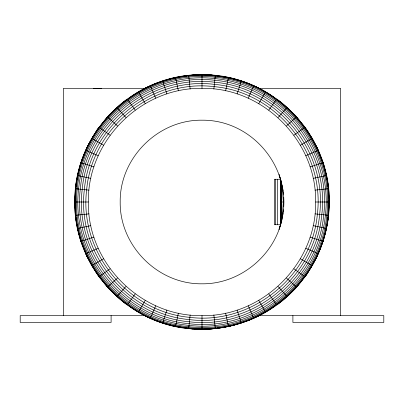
<?xml version="1.0" encoding="UTF-8"?>
<svg xmlns="http://www.w3.org/2000/svg" width="404" height="404" viewBox="0 0 404 404"><rect width="100%" height="100%" fill="white"/><g stroke="black" fill="none" stroke-linecap="round" stroke-linejoin="round"><path stroke-width="0.61" d="M283.598 206.803L283.603 197.238M74.922 204.449C71.988 134.896 132.552 73.563 202 74.74C270.685 73.634 330.381 133.285 329.26 202C329.361 237.618 313.681 272.816 287.153 296.571C261.701 319.62 226.72 331.543 192.491 328.906C127.063 325.281 71.957 265.16 74.922 199.551M88.375 202C87.183 141.026 141.026 87.183 202 88.375C262.974 87.183 316.817 141.026 315.625 202C316.817 262.974 262.974 316.817 202 315.625C141.026 316.817 87.183 262.974 88.375 202L74.74 202M280.487 224.725L280.487 179.275L281.684 220.528L282.568 216.206L281.684 201.99L282.568 187.794L282.012 185.083M75.013 198.329L75.336 194.046M75.614 190.375L75.75 188.542M75.886 186.704L76.159 183.032L77.391 177.649M328.114 217.296L327.841 220.968L326.609 226.351M328.25 215.458L328.386 213.625M328.664 209.954L328.987 205.671M329.078 204.449L329.078 199.551M282.568 216.206C291.728 167.236 251.818 119.67 202 120.19C158.05 119.599 119.599 158.05 120.19 202C119.599 245.95 158.05 284.401 202 283.81C241.809 284.28 278.467 252.303 283.032 212.706M190.122 315.004L188.698 328.563C206.025 330.088 223.801 328.79 240.284 322.993M213.878 88.996L215.302 75.437C197.975 73.912 180.199 75.21 163.716 81.007M283.184 211.534L283.416 209.787M93.935 166.887L80.967 162.676L77.523 175.543L75.437 188.698L88.996 190.122M310.065 237.113L323.033 241.324L326.477 228.457L328.563 215.302L315.004 213.878M128.74 305.641C142.521 316.029 158.797 322.634 175.543 326.477L178.376 313.14M225.624 90.86L228.457 77.523C245.203 81.366 261.479 87.971 275.26 98.359M78.482 172.862C81.76 156.333 89.456 140.956 99.046 127.199L110.075 135.214M293.925 268.786L304.954 276.801C314.544 263.044 322.24 247.667 325.518 231.138M280.745 224.124L281.371 221.725M281.336 221.71L279.053 229.391L280.588 224.725L274.366 224.725L274.366 179.275L280.588 179.275L279.068 174.604L281.33 182.28M162.676 323.033L166.887 310.065M237.113 93.935L241.324 80.967M80.396 164.489L87.345 146.783L91.945 138.814M323.604 239.511L316.655 257.217L312.055 265.186M150.238 318.256L155.782 305.803M248.218 98.197L253.762 85.744M92.556 137.749L96.854 130.31L99.116 127.427M138.37 312.211L145.188 300.404M258.812 103.596L265.63 91.789M304.884 276.573L307.146 273.69L311.444 266.251M135.214 293.925L127.199 304.954L116.847 296.571L107.429 287.153L117.559 278.028M268.786 110.075L276.801 99.046L287.153 107.429L296.571 116.847L286.441 125.972M99.874 126.462L107.429 116.847L116.847 107.429L127.199 99.046L135.214 110.075M268.786 293.925L276.801 304.954L287.153 296.571L296.571 287.153L304.126 277.538M96.854 130.31L99.147 127.432M99.914 126.472L100.677 125.513M102.207 123.594L108.711 115.443L116.357 108.348M301.793 280.406L295.289 288.557L287.643 295.652M303.323 278.487L304.086 277.528M304.853 276.568L307.146 273.69M116.847 296.571L125.972 286.441M278.028 117.559L287.153 107.429M119.059 105.843L122.654 102.505L127.22 99.394M284.941 298.157L281.346 301.495L276.78 304.606M98.197 248.218L85.744 253.762L91.789 265.63L99.046 276.801L110.075 268.786M293.925 135.214L304.954 127.199L312.211 138.37L318.256 150.238L305.803 155.782M128.74 98.359C142.521 87.971 158.797 81.366 175.543 77.523L178.376 90.86M225.624 313.14L228.457 326.477C245.203 322.634 261.479 316.029 275.26 305.641M91.789 265.63L103.596 258.812M300.404 145.188L312.211 138.37M144.688 88.375L155.505 83.537L161.953 81.547M259.312 315.625L248.495 320.463L242.047 322.453M88.996 213.878L75.437 215.302L77.523 228.457L80.967 241.324L93.935 237.113M310.065 166.887L323.033 162.676L326.477 175.543L328.563 188.698L315.004 190.122M77.523 228.457L90.86 225.624M313.14 178.376L326.477 175.543M173.68 77.932L179.144 77.108M180.356 76.927L187.032 75.917M188.244 75.735L192.491 75.093L198.011 75.093M215.756 328.265L211.509 328.906L205.989 328.906M216.968 328.083L223.644 327.073M224.856 326.892L230.32 326.068M93.435 88.688L99.005 88.415L101.475 88.688M205.989 75.093L211.509 75.093L228.457 77.523M145.288 88.375L63.377 88.375L63.377 315.625M258.712 88.375L340.623 88.375L340.623 315.625M315.625 202L329.26 202M145.288 315.625L20.2 315.625L20.2 322.442L111.1 322.442L111.1 315.625M258.712 315.625L383.8 315.625L383.8 322.442L292.9 322.442L292.9 315.625M175.543 326.477L192.491 328.906L198.011 328.906M280.588 224.104L280.487 179.275L281.684 201.99L283.81 202M211.509 75.093L215.756 75.735M216.968 75.917L223.644 76.927M224.856 77.108L230.32 77.932L240.284 81.007M179.144 326.892L173.68 326.068L163.716 322.993M180.356 327.073L187.032 328.083M188.244 328.265L192.491 328.906M77.523 175.543L90.86 178.376M313.14 225.624L326.477 228.457M242.047 81.547L248.495 83.537L259.312 88.375M161.953 322.453L155.505 320.463L144.688 315.625M85.744 150.238L98.197 155.782M305.803 248.218L318.256 253.762M91.789 138.37L103.596 145.188M300.404 258.812L312.211 265.63M276.78 99.394L281.346 102.505L284.941 105.843M127.22 304.606L122.654 301.495L119.059 298.157M107.429 116.847L117.559 125.972M286.441 278.028L296.571 287.153M287.643 108.348L295.289 115.443L304.954 127.199M99.046 276.801L108.711 288.557L116.357 295.652M116.847 107.429L125.972 117.559M278.028 286.441L287.153 296.571M295.289 115.443L301.793 123.594M303.323 125.513L304.086 126.472M304.853 127.432L307.146 130.31L311.444 137.749M99.147 276.568L96.854 273.69L92.556 266.251M99.914 277.528L100.677 278.487M102.207 280.406L108.711 288.557M312.055 138.814L316.655 146.783L323.033 162.676M138.37 91.789L145.188 103.596M258.812 300.404L265.63 312.211M80.967 241.324L87.345 257.217L91.945 265.186M150.238 85.744L155.782 98.197M248.218 305.803L253.762 318.256M316.655 146.783L323.604 164.489L325.518 172.862M87.345 257.217L80.396 239.511L78.482 231.138M162.676 80.967L166.887 93.935M237.113 310.065L241.324 323.033M280.745 179.871L281.371 182.265M326.609 177.649L327.841 183.032L328.114 186.704M77.391 226.351L76.159 220.968L75.886 217.296M282.568 187.794L283.032 191.324M283.189 192.501L283.421 194.268M188.698 75.437L190.122 88.996M213.878 315.004L215.302 328.563M328.25 188.542L328.386 190.375M328.664 194.046L328.987 198.329M75.013 205.671L75.336 209.954M75.614 213.625L75.75 215.458M280.618 179.891L281.684 201.99M281.679 183.456L281.684 220.528M277.472 179.275L277.472 224.725M275.412 179.275L275.412 224.725M202 74.74L202 88.375M202 315.625L202 329.26M75.644 188.719C67.362 256.651 120.549 322.331 188.719 328.356C256.651 336.638 322.331 283.451 328.356 215.281C336.638 147.349 283.451 81.669 215.281 75.644C147.349 67.362 81.669 120.549 75.644 188.719M76.255 188.784C68.013 256.389 120.942 321.751 188.784 327.745C256.389 335.987 321.751 283.058 327.745 215.216C335.987 147.612 283.058 82.249 215.216 76.255C147.612 68.013 82.249 120.942 76.255 188.784M77.255 188.89C69.079 255.954 121.589 320.801 188.89 326.745C255.954 334.921 320.801 282.411 326.745 215.11C334.921 148.046 282.411 83.199 215.11 77.255C148.046 69.079 83.199 121.589 77.255 188.89M78.608 189.032C70.523 255.368 122.463 319.508 189.032 325.392C255.368 333.477 319.508 281.538 325.392 214.968C333.477 148.632 281.538 84.492 214.968 78.608C148.632 70.523 84.492 122.463 78.608 189.032M80.28 189.208C72.139 254.389 123.755 318.13 189.208 323.72C254.389 331.861 318.13 280.245 323.72 214.792C331.861 149.611 280.245 85.87 214.792 80.28C149.611 72.139 85.87 123.755 80.28 189.208M82.219 189.41C74.205 253.555 125.003 316.281 189.41 321.781C253.555 329.795 316.281 278.997 321.781 214.59C329.795 150.445 278.997 87.718 214.59 82.219C150.445 74.205 87.718 125.003 82.219 189.41M84.36 189.638C76.492 252.636 126.376 314.236 189.638 319.64C252.636 327.508 314.236 277.624 319.64 214.362C327.508 151.364 277.624 89.764 214.362 84.36C151.364 76.492 89.764 126.376 84.36 189.638M86.643 189.875C78.926 251.652 127.846 312.06 189.875 317.357C251.652 325.074 312.06 276.154 317.357 214.125C325.074 152.348 276.154 91.94 214.125 86.643C152.348 78.926 91.94 127.846 86.643 189.875"/></g></svg>
